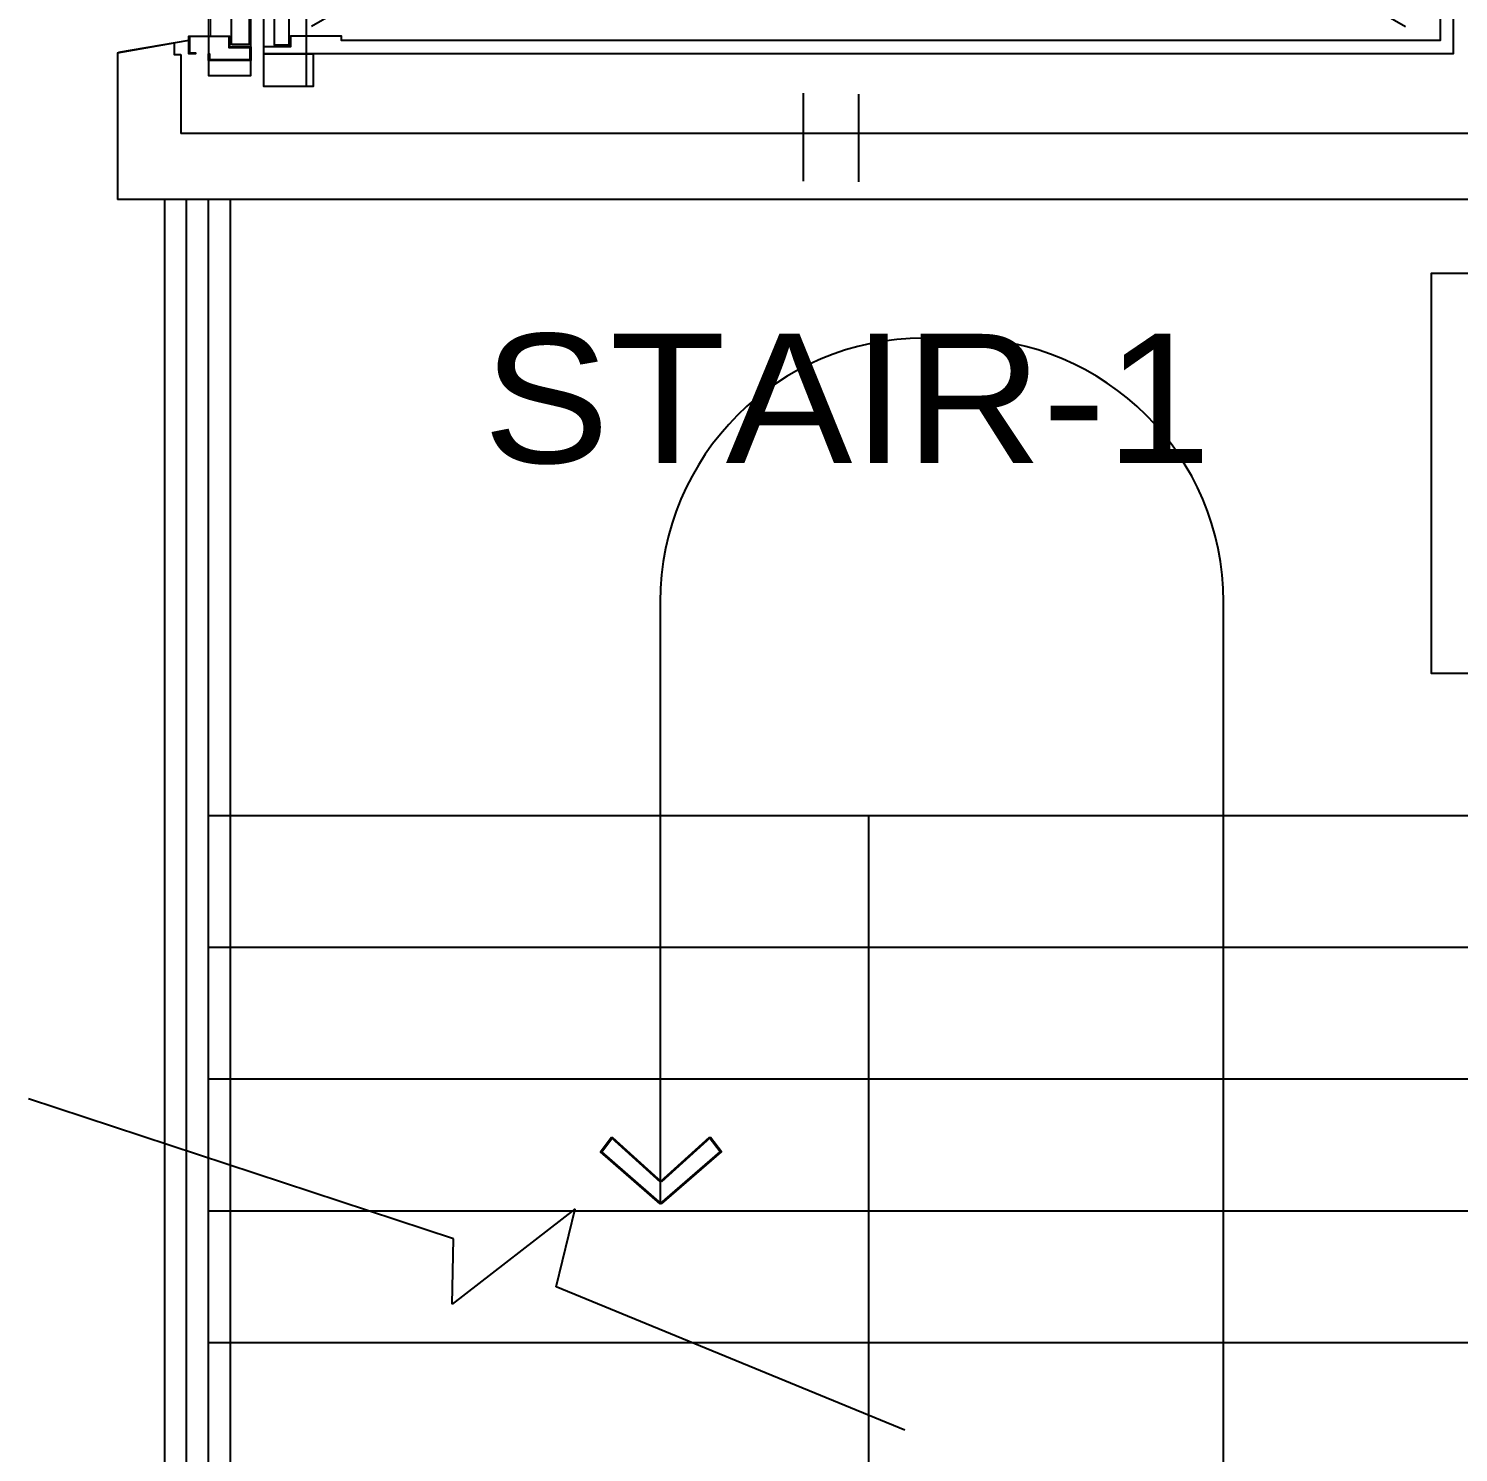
# Model space of a CAD drawing. Header units: millimetres. Extents: x 2148 to 2681, y 758 to 986.
# Drawn here: x 2305.86 to 2307.487, y 948.285 to 949.905 of the extents above; entities that cross this region are included whole.
import ezdxf

# ---------------------------------------------------------------- set-up
doc = ezdxf.new("R2010")
doc.units = ezdxf.units.MM
doc.linetypes.add('CENTER', pattern=[2, 1.25, -0.25, 0.25, -0.25])
for name, color, linetype in [('4', 4, 'Continuous'), ('at_Entity', 7, 'Continuous'), ('D', 1, 'Continuous'), ('DR', 7, 'Continuous'), ('HATCH', 8, 'Continuous')]:
    doc.layers.add(name, color=color, linetype=linetype)
doc.styles.add('MMTX$0$ESMX$0$X-OPTA1D', font='x-opta1d')

# ---------------------------------------------------------------- blocks, each defined once
blk = doc.blocks.new('ELEVA2')
at = {"ltscale": 0.05}
blk.add_line((-79000.4633, -2182.3524), (-79000.4558, -2182.3524), dxfattribs=at)
for points in [[(-79001.2442, -2180.9361), (-79000.4633, -2180.9361), (-79000.4633, -2182.2896), (-79001.2442, -2182.2896)], [(-79001.4088, -2182.2416), (-79000.426, -2182.2416), (-79000.426, -2182.2896), (-79001.4088, -2182.2896)], [(-79000.4633, -2182.2336), (-79000.426, -2182.2336), (-79000.426, -2182.2896), (-79000.4633, -2182.2896)], [(-79000.7861, -2182.2613), (-79000.4734, -2182.2613), (-79000.4734, -2182.2773), (-79000.7861, -2182.2773)], [(-79001.3635, -2182.3524), (-79000.4388, -2182.3524), (-79000.4388, -2182.3045), (-79001.3635, -2182.3045)], [(-79000.7887, -2182.3062), (-79000.4739, -2182.3062), (-79000.4739, -2182.3265), (-79000.7887, -2182.3265)]]:
    blk.add_lwpolyline(points, close=True, dxfattribs=at)
for points in [[(-79001.0838, -2182.2416), (-79001.0838, -2182.2012), (-79001.2287, -2182.2012), (-79001.2287, -2180.951), (-79000.4787, -2180.951), (-79000.4787, -2182.2012), (-79000.4835, -2182.2012), (-79000.4835, -2182.2592), (-79000.4713, -2182.2592), (-79000.4713, -2182.2896)], [(-79000.4713, -2182.3045), (-79000.4558, -2182.3045), (-79000.4558, -2182.3524), (-79000.4633, -2182.3524), (-79000.4633, -2182.3514), (-79000.4569, -2182.3514), (-79000.4569, -2182.305), (-79000.4702, -2182.305), (-79000.4702, -2182.329), (-79000.483, -2182.329), (-79000.483, -2182.3743), (-79000.4643, -2182.3743), (-79000.4643, -2182.3673), (-79000.4633, -2182.3673), (-79000.4633, -2182.3748), (-79000.4835, -2182.3748), (-79000.4835, -2182.3285), (-79000.4713, -2182.3285), (-79000.4713, -2182.3045)], [(-79000.4787, -2182.3748), (-79000.4647, -2182.4549)]]:
    blk.add_lwpolyline(points, dxfattribs=at)
at = {"layer": 'at_Entity', "color": 7, "lineweight": 9}
for p, q in [((-79000.4835, -2182.2012), (-79000.4835, -2182.2416)), ((-79000.4787, -2182.2012), (-79000.4835, -2182.2012)), ((-79000.4835, -2182.2416), (-79000.4835, -2182.2592)), ((-79000.4713, -2182.2592), (-79000.4713, -2182.2896)), ((-79000.4734, -2182.3061), (-79000.4734, -2182.3258)), ((-79000.4713, -2182.3045), (-79000.4558, -2182.3045)), ((-79000.4569, -2182.305), (-79000.4569, -2182.3514)), ((-79000.4558, -2182.3045), (-79000.4558, -2182.3524)), ((-79000.4388, -2182.3045), (-79000.4388, -2182.3524)), ((-79000.4835, -2182.3285), (-79000.4835, -2182.3748)), ((-79000.483, -2182.329), (-79000.483, -2182.3743)), ((-79000.4835, -2182.3498), (-79001.0838, -2182.3498)), ((-79000.4388, -2182.3524), (-79000.483, -2182.3524)), ((-79000.4633, -2182.3514), (-79000.4569, -2182.3514)), ((-79000.4633, -2182.3524), (-79000.4558, -2182.3524)), ((-79000.4647, -2182.4549), (-79000.4787, -2182.3748)), ((-79000.4633, -2182.3748), (-79000.4633, -2182.3743))]:
    blk.add_line(p, q, dxfattribs=at)
at = {"layer": 'HATCH', "linetype": 'CENTER', "ltscale": 0.05}
for p, q in [((-79001.2442, -2182.2896), (-79000.4633, -2180.9361)), ((-79001.2441, -2180.9362), (-79000.4633, -2182.2896)), ((-79000.3176, -2181.6126), (-79001.2287, -2181.6126)), ((-79000.3184, -2181.6754), (-79002.0638, -2181.6754))]:
    blk.add_line(p, q, dxfattribs=at)

msp = doc.modelspace()

# ---------------------------------------------------------------- linework, layer by layer
at = {"layer": '4', "color": 4, "linetype": 'ByBlock', "ltscale": 0.5}
for p, q in [((2305.9606505, 949.8774403, 0), (2305.9606505, 949.710804, 0)), ((2306.0327357, 949.875619, 0), (2306.0327357, 949.785804, 0)), ((2307.660043, 949.7858039, 0), (2306.0327357, 949.785804, 0)), ((2307.660043, 949.7108039, 0), (2305.9606505, 949.710804, 0))]:
    msp.add_line(p, q, dxfattribs=at)
at = {"layer": '4', "color": 4, "linetype": 'ByBlock', "ltscale": 0.5, "elevation": 0}
msp.add_lwpolyline([(2305.9606505, 949.8774403), (2306.0252783, 949.8890156), (2306.0252783, 949.875619), (2306.0327357, 949.875619)], dxfattribs=at)
at = {"layer": 'D', "ltscale": 0.5, "elevation": 0}
msp.add_lwpolyline([(2307.6309698, 949.1713016), (2307.6309698, 949.6264371), (2307.455796, 949.6264371), (2307.455796, 949.1713016)], close=True, dxfattribs=at)
at = {"layer": 'DR', "ltscale": 10}
for p, q in [((2306.0144537, 947.3411238, 0), (2306.0144536, 949.710804, 0)), ((2306.0394537, 947.3411238, 0), (2306.0394536, 949.710804, 0)), ((2306.0644537, 947.3411238, 0), (2306.0644537, 949.710804, 0)), ((2306.0894537, 947.3411238, 0), (2306.0894537, 949.710804, 0)), ((2307.6643462, 949.0092786, 0), (2306.0644537, 949.0092786, 0)), ((2306.815803, 947.5092786, 0), (2306.815803, 949.0092786, 0)), ((2307.6643462, 948.8592786, 0), (2306.0644537, 948.8592786, 0)), ((2307.6643462, 948.7092786, 0), (2306.0644537, 948.7092786, 0)), ((2307.6643462, 948.5592786, 0), (2306.0644537, 948.5592786, 0)), ((2307.6643462, 948.4092786, 0), (2306.0644537, 948.4092786, 0))]:
    msp.add_line(p, q, dxfattribs=at)
at = {"layer": 'HATCH', "linetype": 'ByBlock', "ltscale": 0.5}
for p, q in [((2306.3430967, 948.5276768, 0), (2305.8595885, 948.6868709, 0)), ((2306.4816322, 948.5617787, 0), (2306.3414718, 948.4533261, 0)), ((2306.4601554, 948.4729955, 0), (2306.4816322, 948.5617787, 0)), ((2306.3414718, 948.4533261, 0), (2306.3430967, 948.5276768, 0)), ((2306.8567381, 948.3097453, 0), (2306.4601554, 948.4729955, 0))]:
    msp.add_line(p, q, dxfattribs=at)
at = {"layer": 'HATCH', "linetype": 'ByBlock', "ltscale": 0.5, "elevation": 0}
msp.add_lwpolyline([(2307.2194443, 947.5092786), (2307.2194443, 949.2528515, 0.414213562), (2306.9194443, 949.5528515), (2306.8784175, 949.5528515, 0.414213562), (2306.5784175, 949.2528515), (2306.5784175, 948.5673784)], format="xyb", dxfattribs=at)
at = {"layer": 'HATCH', "color": 7, "linetype": 'ByBlock', "ltscale": 0.5, "elevation": 0}
for points in [[(2306.5784175, 948.5673784), (2306.510314, 948.6268263), (2306.5226485, 948.6430388), (2306.5784175, 948.5923638)], [(2306.5800424, 948.5673784), (2306.5119389, 948.6268263), (2306.5242734, 948.6430388), (2306.5800424, 948.5923638)], [(2306.5784175, 948.5673784), (2306.646521, 948.6268263), (2306.6341864, 948.6430388), (2306.5784175, 948.5923638)], [(2306.5800424, 948.5673784), (2306.6481459, 948.6268263), (2306.6358114, 948.6430388), (2306.5800424, 948.5923638)]]:
    msp.add_lwpolyline(points, dxfattribs=at)

# ---------------------------------------------------------------- block references
at = {"rotation": 269.9999984733793}
msp.add_blockref('ELEVA2', (4488.4147838, -78050.5869657, 0), dxfattribs=at)

# ---------------------------------------------------------------- texts
at = {"color": 2, "style": 'MMTX$0$ESMX$0$X-OPTA1D', "width": 1.1}
msp.add_text('STAIR-1', height=0.147, dxfattribs=at).set_placement((2306.3765738, 949.4107353, 0))

doc.saveas('drawing.dxf')
